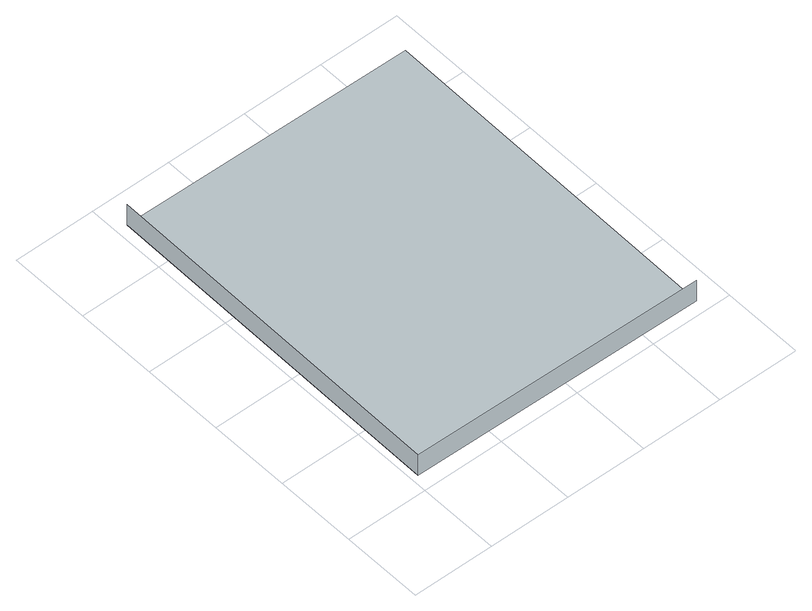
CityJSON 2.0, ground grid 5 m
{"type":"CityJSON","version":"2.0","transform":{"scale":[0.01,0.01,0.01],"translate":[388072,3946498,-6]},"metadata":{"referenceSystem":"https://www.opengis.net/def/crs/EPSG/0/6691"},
"CityObjects":{
"object1":{"type":"GenericCityObject","attributes":{"class":"2","occupierType":"2","occupierName":"1","year":2020,"yearType":"1","administrator":"1","depth":5,"minDepth":5.5,"maxDepth":4,"maxWidth":0.5,"material":"1"},"geometry":[{"type":"MultiSurface","lod":"3","boundaries":[[[0,1,2,3]],[[2,4,5,3]],[[5,6,0,3]]]}]}
},
"vertices":[
[1852,78,50],[1880,2296,50],[69,2319,50],[41,101,50],[69,2319,200],[41,101,200],[1852,78,200]
]}
